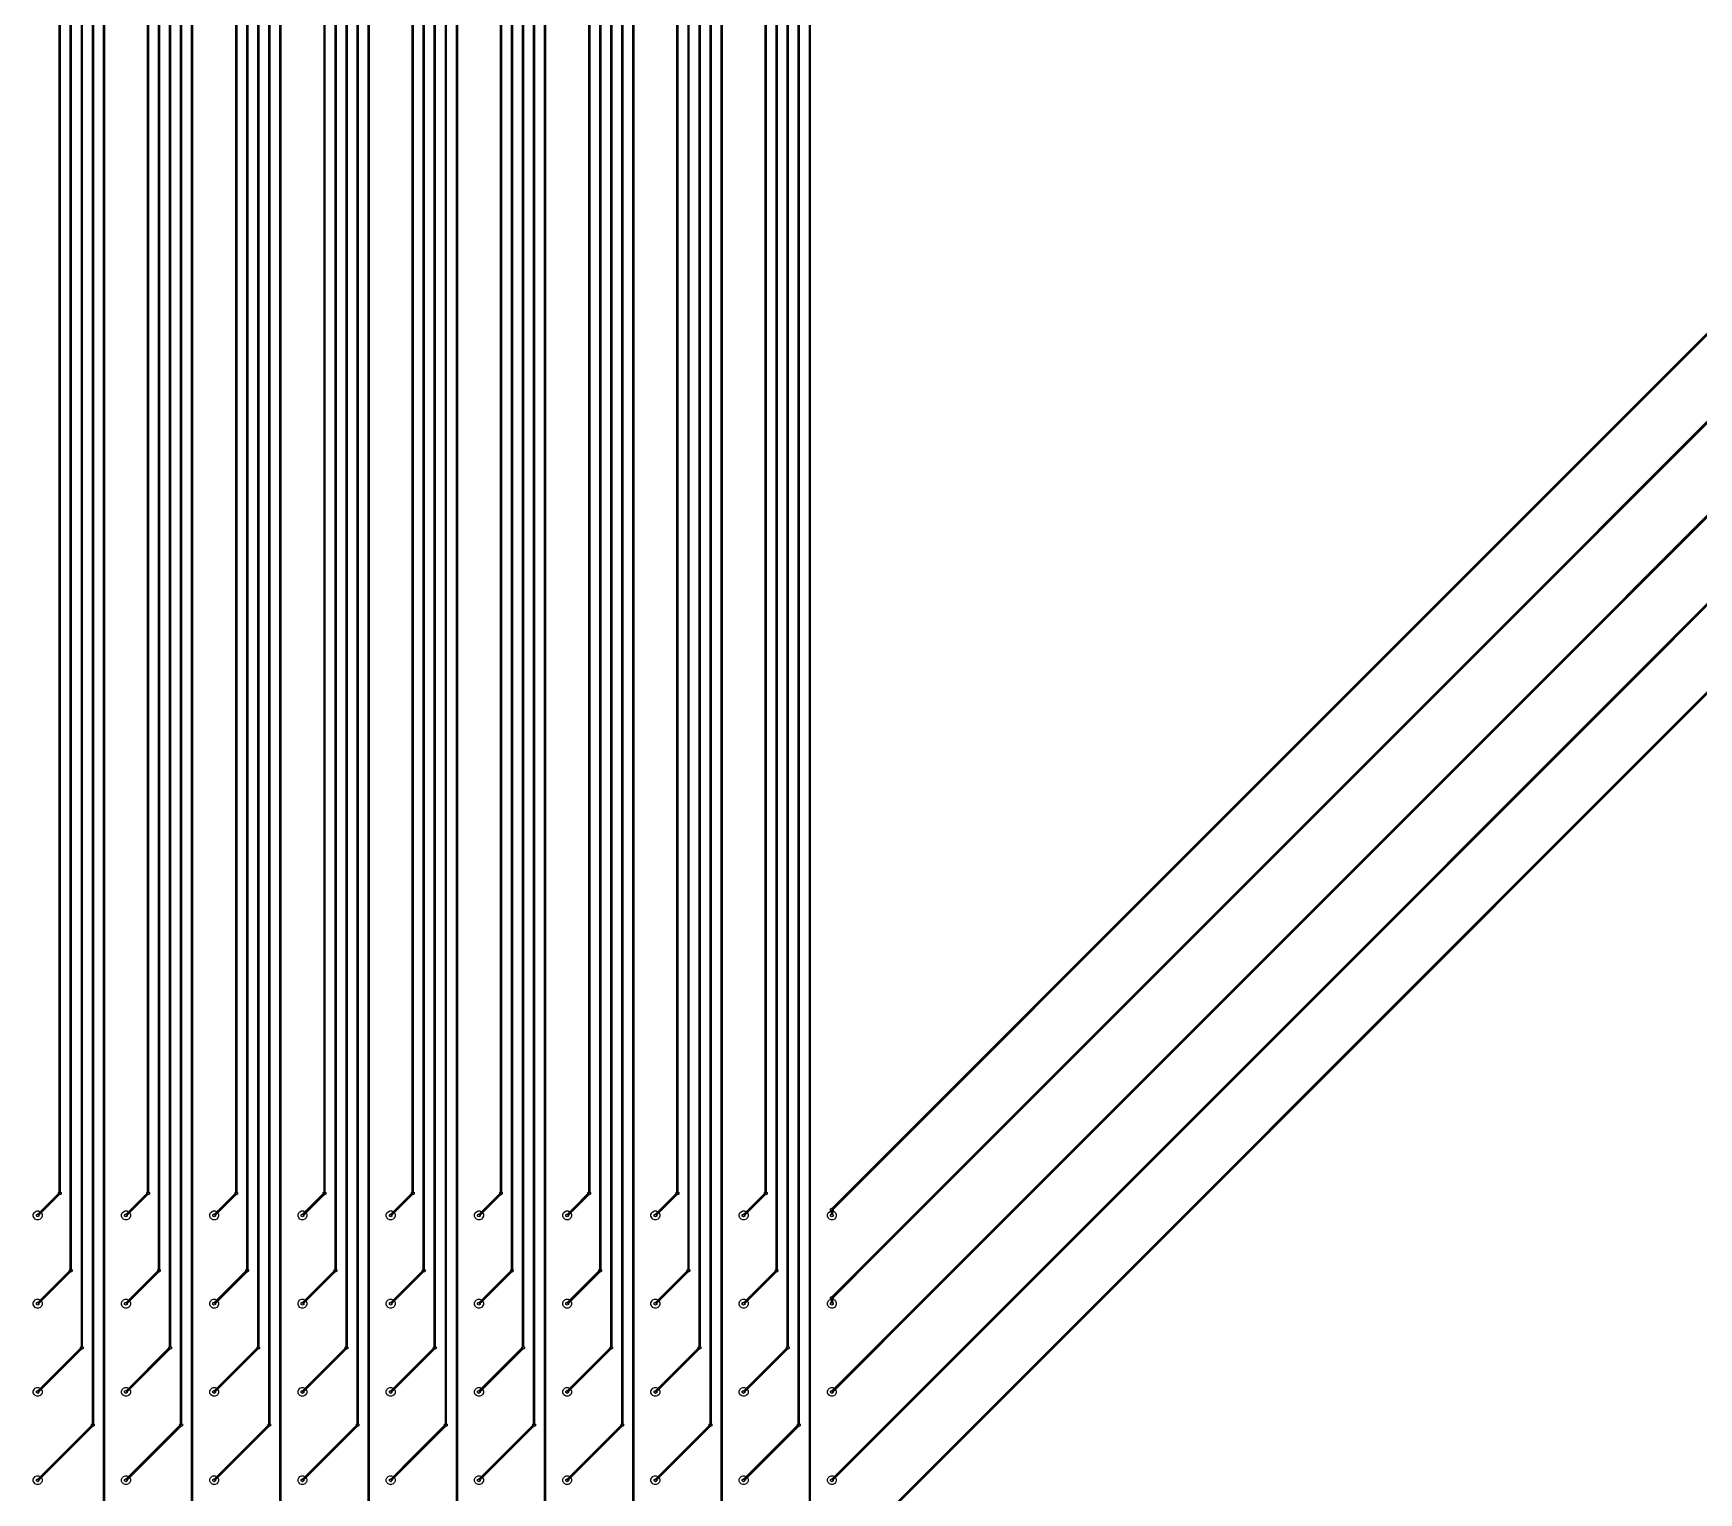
# Model space of a CAD drawing. Extents: x -22715 to 22715, y -22715 to 22715.
# Drawn here: x 45 to 1932, y -2964 to -1311 of the extents above; entities that cross this region are included whole.
import ezdxf

# ---------------------------------------------------------------- set-up
doc = ezdxf.new("R2010")
doc.units = 0
doc.layers.add('L0D0_0', color=2, linetype='CONTINUOUS')

# ---------------------------------------------------------------- blocks, each defined once
blk = doc.blocks.new('LGA400C100P20X20_2000X2000X0_1')
at = {"layer": 'L0D0_0'}
for points in [[(0.49, 9.45), (0.472, 9.458), (0.458, 9.472), (0.45, 9.49), (0.45, 9.51), (0.458, 9.528), (0.472, 9.542), (0.49, 9.55), (0.51, 9.55), (0.528, 9.542), (0.542, 9.528), (0.55, 9.51), (0.55, 9.49), (0.542, 9.472), (0.528, 9.458), (0.51, 9.45)], [(1.49, 9.45), (1.472, 9.458), (1.458, 9.472), (1.45, 9.49), (1.45, 9.51), (1.458, 9.528), (1.472, 9.542), (1.49, 9.55), (1.51, 9.55), (1.528, 9.542), (1.542, 9.528), (1.55, 9.51), (1.55, 9.49), (1.542, 9.472), (1.528, 9.458), (1.51, 9.45)], [(2.49, 9.45), (2.472, 9.458), (2.458, 9.472), (2.45, 9.49), (2.45, 9.51), (2.458, 9.528), (2.472, 9.542), (2.49, 9.55), (2.51, 9.55), (2.528, 9.542), (2.542, 9.528), (2.55, 9.51), (2.55, 9.49), (2.542, 9.472), (2.528, 9.458), (2.51, 9.45)], [(3.49, 9.45), (3.472, 9.458), (3.458, 9.472), (3.45, 9.49), (3.45, 9.51), (3.458, 9.528), (3.472, 9.542), (3.49, 9.55), (3.51, 9.55), (3.528, 9.542), (3.542, 9.528), (3.55, 9.51), (3.55, 9.49), (3.542, 9.472), (3.528, 9.458), (3.51, 9.45)], [(4.49, 9.45), (4.472, 9.458), (4.458, 9.472), (4.45, 9.49), (4.45, 9.51), (4.458, 9.528), (4.472, 9.542), (4.49, 9.55), (4.51, 9.55), (4.528, 9.542), (4.542, 9.528), (4.55, 9.51), (4.55, 9.49), (4.542, 9.472), (4.528, 9.458), (4.51, 9.45)], [(5.49, 9.45), (5.472, 9.458), (5.458, 9.472), (5.45, 9.49), (5.45, 9.51), (5.458, 9.528), (5.472, 9.542), (5.49, 9.55), (5.51, 9.55), (5.528, 9.542), (5.542, 9.528), (5.55, 9.51), (5.55, 9.49), (5.542, 9.472), (5.528, 9.458), (5.51, 9.45)], [(6.49, 9.45), (6.472, 9.458), (6.458, 9.472), (6.45, 9.49), (6.45, 9.51), (6.458, 9.528), (6.472, 9.542), (6.49, 9.55), (6.51, 9.55), (6.528, 9.542), (6.542, 9.528), (6.55, 9.51), (6.55, 9.49), (6.542, 9.472), (6.528, 9.458), (6.51, 9.45)], [(7.49, 9.45), (7.472, 9.458), (7.458, 9.472), (7.45, 9.49), (7.45, 9.51), (7.458, 9.528), (7.472, 9.542), (7.49, 9.55), (7.51, 9.55), (7.528, 9.542), (7.542, 9.528), (7.55, 9.51), (7.55, 9.49), (7.542, 9.472), (7.528, 9.458), (7.51, 9.45)], [(8.49, 9.45), (8.472, 9.458), (8.458, 9.472), (8.45, 9.49), (8.45, 9.51), (8.458, 9.528), (8.472, 9.542), (8.49, 9.55), (8.51, 9.55), (8.528, 9.542), (8.542, 9.528), (8.55, 9.51), (8.55, 9.49), (8.542, 9.472), (8.528, 9.458), (8.51, 9.45)], [(9.49, 9.45), (9.472, 9.458), (9.458, 9.472), (9.45, 9.49), (9.45, 9.51), (9.458, 9.528), (9.472, 9.542), (9.49, 9.55), (9.51, 9.55), (9.528, 9.542), (9.542, 9.528), (9.55, 9.51), (9.55, 9.49), (9.542, 9.472), (9.528, 9.458), (9.51, 9.45)], [(0.49, 8.45), (0.472, 8.458), (0.458, 8.472), (0.45, 8.49), (0.45, 8.51), (0.458, 8.528), (0.472, 8.542), (0.49, 8.55), (0.51, 8.55), (0.528, 8.542), (0.542, 8.528), (0.55, 8.51), (0.55, 8.49), (0.542, 8.472), (0.528, 8.458), (0.51, 8.45)], [(1.49, 8.45), (1.472, 8.458), (1.458, 8.472), (1.45, 8.49), (1.45, 8.51), (1.458, 8.528), (1.472, 8.542), (1.49, 8.55), (1.51, 8.55), (1.528, 8.542), (1.542, 8.528), (1.55, 8.51), (1.55, 8.49), (1.542, 8.472), (1.528, 8.458), (1.51, 8.45)], [(2.49, 8.45), (2.472, 8.458), (2.458, 8.472), (2.45, 8.49), (2.45, 8.51), (2.458, 8.528), (2.472, 8.542), (2.49, 8.55), (2.51, 8.55), (2.528, 8.542), (2.542, 8.528), (2.55, 8.51), (2.55, 8.49), (2.542, 8.472), (2.528, 8.458), (2.51, 8.45)], [(3.49, 8.45), (3.472, 8.458), (3.458, 8.472), (3.45, 8.49), (3.45, 8.51), (3.458, 8.528), (3.472, 8.542), (3.49, 8.55), (3.51, 8.55), (3.528, 8.542), (3.542, 8.528), (3.55, 8.51), (3.55, 8.49), (3.542, 8.472), (3.528, 8.458), (3.51, 8.45)], [(4.49, 8.45), (4.472, 8.458), (4.458, 8.472), (4.45, 8.49), (4.45, 8.51), (4.458, 8.528), (4.472, 8.542), (4.49, 8.55), (4.51, 8.55), (4.528, 8.542), (4.542, 8.528), (4.55, 8.51), (4.55, 8.49), (4.542, 8.472), (4.528, 8.458), (4.51, 8.45)], [(5.49, 8.45), (5.472, 8.458), (5.458, 8.472), (5.45, 8.49), (5.45, 8.51), (5.458, 8.528), (5.472, 8.542), (5.49, 8.55), (5.51, 8.55), (5.528, 8.542), (5.542, 8.528), (5.55, 8.51), (5.55, 8.49), (5.542, 8.472), (5.528, 8.458), (5.51, 8.45)], [(6.49, 8.45), (6.472, 8.458), (6.458, 8.472), (6.45, 8.49), (6.45, 8.51), (6.458, 8.528), (6.472, 8.542), (6.49, 8.55), (6.51, 8.55), (6.528, 8.542), (6.542, 8.528), (6.55, 8.51), (6.55, 8.49), (6.542, 8.472), (6.528, 8.458), (6.51, 8.45)], [(7.49, 8.45), (7.472, 8.458), (7.458, 8.472), (7.45, 8.49), (7.45, 8.51), (7.458, 8.528), (7.472, 8.542), (7.49, 8.55), (7.51, 8.55), (7.528, 8.542), (7.542, 8.528), (7.55, 8.51), (7.55, 8.49), (7.542, 8.472), (7.528, 8.458), (7.51, 8.45)], [(8.49, 8.45), (8.472, 8.458), (8.458, 8.472), (8.45, 8.49), (8.45, 8.51), (8.458, 8.528), (8.472, 8.542), (8.49, 8.55), (8.51, 8.55), (8.528, 8.542), (8.542, 8.528), (8.55, 8.51), (8.55, 8.49), (8.542, 8.472), (8.528, 8.458), (8.51, 8.45)], [(9.49, 8.45), (9.472, 8.458), (9.458, 8.472), (9.45, 8.49), (9.45, 8.51), (9.458, 8.528), (9.472, 8.542), (9.49, 8.55), (9.51, 8.55), (9.528, 8.542), (9.542, 8.528), (9.55, 8.51), (9.55, 8.49), (9.542, 8.472), (9.528, 8.458), (9.51, 8.45)], [(0.49, 7.45), (0.472, 7.458), (0.458, 7.472), (0.45, 7.49), (0.45, 7.51), (0.458, 7.528), (0.472, 7.542), (0.49, 7.55), (0.51, 7.55), (0.528, 7.542), (0.542, 7.528), (0.55, 7.51), (0.55, 7.49), (0.542, 7.472), (0.528, 7.458), (0.51, 7.45)], [(1.49, 7.45), (1.472, 7.458), (1.458, 7.472), (1.45, 7.49), (1.45, 7.51), (1.458, 7.528), (1.472, 7.542), (1.49, 7.55), (1.51, 7.55), (1.528, 7.542), (1.542, 7.528), (1.55, 7.51), (1.55, 7.49), (1.542, 7.472), (1.528, 7.458), (1.51, 7.45)], [(2.49, 7.45), (2.472, 7.458), (2.458, 7.472), (2.45, 7.49), (2.45, 7.51), (2.458, 7.528), (2.472, 7.542), (2.49, 7.55), (2.51, 7.55), (2.528, 7.542), (2.542, 7.528), (2.55, 7.51), (2.55, 7.49), (2.542, 7.472), (2.528, 7.458), (2.51, 7.45)], [(3.49, 7.45), (3.472, 7.458), (3.458, 7.472), (3.45, 7.49), (3.45, 7.51), (3.458, 7.528), (3.472, 7.542), (3.49, 7.55), (3.51, 7.55), (3.528, 7.542), (3.542, 7.528), (3.55, 7.51), (3.55, 7.49), (3.542, 7.472), (3.528, 7.458), (3.51, 7.45)], [(4.49, 7.45), (4.472, 7.458), (4.458, 7.472), (4.45, 7.49), (4.45, 7.51), (4.458, 7.528), (4.472, 7.542), (4.49, 7.55), (4.51, 7.55), (4.528, 7.542), (4.542, 7.528), (4.55, 7.51), (4.55, 7.49), (4.542, 7.472), (4.528, 7.458), (4.51, 7.45)], [(5.49, 7.45), (5.472, 7.458), (5.458, 7.472), (5.45, 7.49), (5.45, 7.51), (5.458, 7.528), (5.472, 7.542), (5.49, 7.55), (5.51, 7.55), (5.528, 7.542), (5.542, 7.528), (5.55, 7.51), (5.55, 7.49), (5.542, 7.472), (5.528, 7.458), (5.51, 7.45)], [(6.49, 7.45), (6.472, 7.458), (6.458, 7.472), (6.45, 7.49), (6.45, 7.51), (6.458, 7.528), (6.472, 7.542), (6.49, 7.55), (6.51, 7.55), (6.528, 7.542), (6.542, 7.528), (6.55, 7.51), (6.55, 7.49), (6.542, 7.472), (6.528, 7.458), (6.51, 7.45)], [(7.49, 7.45), (7.472, 7.458), (7.458, 7.472), (7.45, 7.49), (7.45, 7.51), (7.458, 7.528), (7.472, 7.542), (7.49, 7.55), (7.51, 7.55), (7.528, 7.542), (7.542, 7.528), (7.55, 7.51), (7.55, 7.49), (7.542, 7.472), (7.528, 7.458), (7.51, 7.45)], [(8.49, 7.45), (8.472, 7.458), (8.458, 7.472), (8.45, 7.49), (8.45, 7.51), (8.458, 7.528), (8.472, 7.542), (8.49, 7.55), (8.51, 7.55), (8.528, 7.542), (8.542, 7.528), (8.55, 7.51), (8.55, 7.49), (8.542, 7.472), (8.528, 7.458), (8.51, 7.45)], [(9.49, 7.45), (9.472, 7.458), (9.458, 7.472), (9.45, 7.49), (9.45, 7.51), (9.458, 7.528), (9.472, 7.542), (9.49, 7.55), (9.51, 7.55), (9.528, 7.542), (9.542, 7.528), (9.55, 7.51), (9.55, 7.49), (9.542, 7.472), (9.528, 7.458), (9.51, 7.45)], [(0.49, 6.45), (0.472, 6.458), (0.458, 6.472), (0.45, 6.49), (0.45, 6.51), (0.458, 6.528), (0.472, 6.542), (0.49, 6.55), (0.51, 6.55), (0.528, 6.542), (0.542, 6.528), (0.55, 6.51), (0.55, 6.49), (0.542, 6.472), (0.528, 6.458), (0.51, 6.45)], [(1.49, 6.45), (1.472, 6.458), (1.458, 6.472), (1.45, 6.49), (1.45, 6.51), (1.458, 6.528), (1.472, 6.542), (1.49, 6.55), (1.51, 6.55), (1.528, 6.542), (1.542, 6.528), (1.55, 6.51), (1.55, 6.49), (1.542, 6.472), (1.528, 6.458), (1.51, 6.45)], [(2.49, 6.45), (2.472, 6.458), (2.458, 6.472), (2.45, 6.49), (2.45, 6.51), (2.458, 6.528), (2.472, 6.542), (2.49, 6.55), (2.51, 6.55), (2.528, 6.542), (2.542, 6.528), (2.55, 6.51), (2.55, 6.49), (2.542, 6.472), (2.528, 6.458), (2.51, 6.45)], [(3.49, 6.45), (3.472, 6.458), (3.458, 6.472), (3.45, 6.49), (3.45, 6.51), (3.458, 6.528), (3.472, 6.542), (3.49, 6.55), (3.51, 6.55), (3.528, 6.542), (3.542, 6.528), (3.55, 6.51), (3.55, 6.49), (3.542, 6.472), (3.528, 6.458), (3.51, 6.45)], [(4.49, 6.45), (4.472, 6.458), (4.458, 6.472), (4.45, 6.49), (4.45, 6.51), (4.458, 6.528), (4.472, 6.542), (4.49, 6.55), (4.51, 6.55), (4.528, 6.542), (4.542, 6.528), (4.55, 6.51), (4.55, 6.49), (4.542, 6.472), (4.528, 6.458), (4.51, 6.45)], [(5.49, 6.45), (5.472, 6.458), (5.458, 6.472), (5.45, 6.49), (5.45, 6.51), (5.458, 6.528), (5.472, 6.542), (5.49, 6.55), (5.51, 6.55), (5.528, 6.542), (5.542, 6.528), (5.55, 6.51), (5.55, 6.49), (5.542, 6.472), (5.528, 6.458), (5.51, 6.45)], [(6.49, 6.45), (6.472, 6.458), (6.458, 6.472), (6.45, 6.49), (6.45, 6.51), (6.458, 6.528), (6.472, 6.542), (6.49, 6.55), (6.51, 6.55), (6.528, 6.542), (6.542, 6.528), (6.55, 6.51), (6.55, 6.49), (6.542, 6.472), (6.528, 6.458), (6.51, 6.45)], [(7.49, 6.45), (7.472, 6.458), (7.458, 6.472), (7.45, 6.49), (7.45, 6.51), (7.458, 6.528), (7.472, 6.542), (7.49, 6.55), (7.51, 6.55), (7.528, 6.542), (7.542, 6.528), (7.55, 6.51), (7.55, 6.49), (7.542, 6.472), (7.528, 6.458), (7.51, 6.45)], [(8.49, 6.45), (8.472, 6.458), (8.458, 6.472), (8.45, 6.49), (8.45, 6.51), (8.458, 6.528), (8.472, 6.542), (8.49, 6.55), (8.51, 6.55), (8.528, 6.542), (8.542, 6.528), (8.55, 6.51), (8.55, 6.49), (8.542, 6.472), (8.528, 6.458), (8.51, 6.45)], [(9.49, 6.45), (9.472, 6.458), (9.458, 6.472), (9.45, 6.49), (9.45, 6.51), (9.458, 6.528), (9.472, 6.542), (9.49, 6.55), (9.51, 6.55), (9.528, 6.542), (9.542, 6.528), (9.55, 6.51), (9.55, 6.49), (9.542, 6.472), (9.528, 6.458), (9.51, 6.45)]]:
    blk.add_lwpolyline(points, close=True, dxfattribs=at)

msp = doc.modelspace()

# ---------------------------------------------------------------- linework, layer by layer
at = {"layer": 'L0D0_0', "const_width": 3}
for points in [[(950, -2643.5), (9385, 5791.5)], [(950, -2743.5), (9485, 5791.5)], [(950, -3050), (9785, 5785)], [(950, -2950), (9685, 5785)], [(950, -2850), (9585, 5785)], [(75, -2625), (75, 5477.5)], [(87.5, -2712.5), (87.5, 5477.5)], [(100, -2800), (100, 5477.5)], [(112.5, -2887.5), (112.5, 5477.5)], [(125, -2975), (125, 5477.5)], [(175, -2625), (175, 5477.5)], [(187.5, -2712.5), (187.5, 5477.5)], [(200, -2800), (200, 5477.5)], [(212.5, -2887.5), (212.5, 5477.5)], [(225, -2975), (225, 5477.5)], [(275, -2625), (275, 5477.5)], [(287.5, -2712.5), (287.5, 5477.5)], [(300, -2800), (300, 5477.5)], [(312.5, -2887.5), (312.5, 5477.5)], [(325, -2975), (325, 5477.5)], [(375, -2625), (375, 5477.5)], [(387.5, -2712.5), (387.5, 5477.5)], [(400, -2800), (400, 5477.5)], [(412.5, -2887.5), (412.5, 5477.5)], [(425, -2975), (425, 5477.5)], [(475, -2625), (475, 5477.5)], [(487.5, -2712.5), (487.5, 5477.5)], [(500, -2800), (500, 5477.5)], [(512.5, -2887.5), (512.5, 5477.5)], [(525, -2975), (525, 5477.5)], [(575, -2625), (575, 5477.5)], [(587.5, -2712.5), (587.5, 5477.5)], [(600, -2800), (600, 5477.5)], [(612.5, -2887.5), (612.5, 5477.5)], [(625, -2975), (625, 5477.5)], [(675, -2625), (675, 5477.5)], [(687.5, -2712.5), (687.5, 5477.5)], [(700, -2800), (700, 5477.5)], [(712.5, -2887.5), (712.5, 5477.5)], [(725, -2975), (725, 5477.5)], [(775, -2625), (775, 5477.5)], [(787.5, -2712.5), (787.5, 5477.5)], [(800, -2800), (800, 5477.5)], [(812.5, -2887.5), (812.5, 5477.5)], [(825, -2975), (825, 5477.5)], [(875, -2625), (875, 5477.5)], [(887.5, -2712.5), (887.5, 5477.5)], [(900, -2800), (900, 5477.5)], [(912.5, -2887.5), (912.5, 5477.5)], [(925, -2975), (925, 5477.5)], [(50, -2650), (75, -2625)], [(150, -2650), (175, -2625)], [(250, -2650), (275, -2625)], [(350, -2650), (375, -2625)], [(450, -2650), (475, -2625)], [(550, -2650), (575, -2625)], [(650, -2650), (675, -2625)], [(750, -2650), (775, -2625)], [(850, -2650), (875, -2625)], [(950, -2650), (950, -2643.5)], [(750, -2650), (750, -2650)], [(850, -2650), (850, -2650)], [(50, -2750), (87.5, -2712.5)], [(150, -2750), (187.5, -2712.5)], [(250, -2750), (287.5, -2712.5)], [(350, -2750), (387.5, -2712.5)], [(450, -2750), (487.5, -2712.5)], [(550, -2750), (587.5, -2712.5)], [(650, -2750), (687.5, -2712.5)], [(750, -2750), (787.5, -2712.5)], [(850, -2750), (887.5, -2712.5)], [(750, -2750), (750, -2750)], [(850, -2750), (850, -2750)], [(950, -2750), (950, -2743.5)], [(50, -2850), (100, -2800)], [(150, -2850), (200, -2800)], [(250, -2850), (300, -2800)], [(350, -2850), (400, -2800)], [(450, -2850), (500, -2800)], [(550, -2850), (600, -2800)], [(650, -2850), (700, -2800)], [(750, -2850), (800, -2800)], [(850, -2850), (900, -2800)], [(750, -2850), (750, -2850)], [(850, -2850), (850, -2850)], [(50, -2950), (112.5, -2887.5)], [(150, -2950), (212.5, -2887.5)], [(250, -2950), (312.5, -2887.5)], [(350, -2950), (412.5, -2887.5)], [(450, -2950), (512.5, -2887.5)], [(550, -2950), (612.5, -2887.5)], [(650, -2950), (712.5, -2887.5)], [(750, -2950), (812.5, -2887.5)], [(850, -2950), (912.5, -2887.5)], [(750, -2950), (750, -2950)], [(850, -2950), (850, -2950)]]:
    msp.add_lwpolyline(points, dxfattribs=at)
at = {"layer": 'L0D0_0'}
for points in [[(75, -2626.7), (73.5, -2625.8), (73.5, -2624.2), (75, -2623.3), (76.4, -2624.2), (76.4, -2625.8)], [(75, -2626.7), (73.5, -2625.8), (73.5, -2624.2), (75, -2623.3), (76.4, -2624.2), (76.4, -2625.8)], [(175, -2626.7), (173.6, -2625.8), (173.6, -2624.2), (175, -2623.3), (176.5, -2624.2), (176.5, -2625.8)], [(175, -2626.7), (173.6, -2625.8), (173.6, -2624.2), (175, -2623.3), (176.5, -2624.2), (176.5, -2625.8)], [(275, -2626.7), (273.6, -2625.8), (273.6, -2624.2), (275, -2623.3), (276.5, -2624.2), (276.5, -2625.8)], [(275, -2626.7), (273.6, -2625.8), (273.6, -2624.2), (275, -2623.3), (276.5, -2624.2), (276.5, -2625.8)], [(375, -2626.7), (373.6, -2625.8), (373.6, -2624.2), (375, -2623.3), (376.5, -2624.2), (376.5, -2625.8)], [(375, -2626.7), (373.6, -2625.8), (373.6, -2624.2), (375, -2623.3), (376.5, -2624.2), (376.5, -2625.8)], [(475, -2626.7), (473.6, -2625.8), (473.6, -2624.2), (475, -2623.3), (476.5, -2624.2), (476.5, -2625.8)], [(475, -2626.7), (473.6, -2625.8), (473.6, -2624.2), (475, -2623.3), (476.5, -2624.2), (476.5, -2625.8)], [(575, -2626.7), (573.6, -2625.8), (573.6, -2624.2), (575, -2623.3), (576.5, -2624.2), (576.5, -2625.8)], [(575, -2626.7), (573.6, -2625.8), (573.6, -2624.2), (575, -2623.3), (576.5, -2624.2), (576.5, -2625.8)], [(675, -2626.7), (673.6, -2625.8), (673.6, -2624.2), (675, -2623.3), (676.5, -2624.2), (676.5, -2625.8)], [(675, -2626.7), (673.6, -2625.8), (673.6, -2624.2), (675, -2623.3), (676.5, -2624.2), (676.5, -2625.8)], [(775, -2626.7), (773.6, -2625.8), (773.6, -2624.2), (775, -2623.3), (776.5, -2624.2), (776.5, -2625.8)], [(775, -2626.7), (773.6, -2625.8), (773.6, -2624.2), (775, -2623.3), (776.5, -2624.2), (776.5, -2625.8)], [(875, -2626.7), (873.6, -2625.8), (873.6, -2624.2), (875, -2623.3), (876.5, -2624.2), (876.5, -2625.8)], [(875, -2626.7), (873.6, -2625.8), (873.6, -2624.2), (875, -2623.3), (876.5, -2624.2), (876.5, -2625.8)], [(950, -2645.2), (948.5, -2644.3), (948.5, -2642.7), (950, -2641.8), (951.4, -2642.7), (951.4, -2644.3)], [(950, -2645.2), (948.5, -2644.3), (948.5, -2642.7), (950, -2641.8), (951.4, -2642.7), (951.4, -2644.3)], [(50, -2651.7), (48.5, -2650.8), (48.5, -2649.2), (50, -2648.3), (51.4, -2649.2), (51.4, -2650.8)], [(150, -2651.7), (148.5, -2650.8), (148.5, -2649.2), (150, -2648.3), (151.4, -2649.2), (151.4, -2650.8)], [(250, -2651.7), (248.5, -2650.8), (248.5, -2649.2), (250, -2648.3), (251.4, -2649.2), (251.4, -2650.8)], [(350, -2651.7), (348.5, -2650.8), (348.5, -2649.2), (350, -2648.3), (351.4, -2649.2), (351.4, -2650.8)], [(450, -2651.7), (448.5, -2650.8), (448.5, -2649.2), (450, -2648.3), (451.4, -2649.2), (451.4, -2650.8)], [(550, -2651.7), (548.5, -2650.8), (548.5, -2649.2), (550, -2648.3), (551.4, -2649.2), (551.4, -2650.8)], [(650, -2651.7), (648.5, -2650.8), (648.5, -2649.2), (650, -2648.3), (651.4, -2649.2), (651.4, -2650.8)], [(750, -2651.7), (748.5, -2650.8), (748.5, -2649.2), (750, -2648.3), (751.4, -2649.2), (751.4, -2650.8)], [(750, -2651.7), (748.6, -2650.8), (748.6, -2649.2), (750, -2648.3), (751.5, -2649.2), (751.5, -2650.8)], [(750, -2651.7), (748.6, -2650.8), (748.6, -2649.2), (750, -2648.3), (751.5, -2649.2), (751.5, -2650.8)], [(850, -2651.7), (848.5, -2650.8), (848.5, -2649.2), (850, -2648.3), (851.4, -2649.2), (851.4, -2650.8)], [(850, -2651.7), (848.6, -2650.8), (848.6, -2649.2), (850, -2648.3), (851.5, -2649.2), (851.5, -2650.8)], [(850, -2651.7), (848.6, -2650.8), (848.6, -2649.2), (850, -2648.3), (851.5, -2649.2), (851.5, -2650.8)], [(950, -2651.7), (948.5, -2650.8), (948.5, -2649.2), (950, -2648.3), (951.4, -2649.2), (951.4, -2650.8)], [(87.5, -2714.2), (86, -2713.3), (86, -2711.7), (87.5, -2710.8), (88.9, -2711.7), (88.9, -2713.3)], [(87.5, -2714.2), (86, -2713.3), (86, -2711.7), (87.5, -2710.8), (88.9, -2711.7), (88.9, -2713.3)], [(187.5, -2714.2), (186, -2713.3), (186, -2711.7), (187.5, -2710.8), (188.9, -2711.7), (188.9, -2713.3)], [(187.5, -2714.2), (186, -2713.3), (186, -2711.7), (187.5, -2710.8), (188.9, -2711.7), (188.9, -2713.3)], [(287.5, -2714.2), (286, -2713.3), (286, -2711.7), (287.5, -2710.8), (288.9, -2711.7), (288.9, -2713.3)], [(287.5, -2714.2), (286, -2713.3), (286, -2711.7), (287.5, -2710.8), (288.9, -2711.7), (288.9, -2713.3)], [(387.5, -2714.2), (386, -2713.3), (386, -2711.7), (387.5, -2710.8), (388.9, -2711.7), (388.9, -2713.3)], [(387.5, -2714.2), (386, -2713.3), (386, -2711.7), (387.5, -2710.8), (388.9, -2711.7), (388.9, -2713.3)], [(487.5, -2714.2), (486, -2713.3), (486, -2711.7), (487.5, -2710.8), (488.9, -2711.7), (488.9, -2713.3)], [(487.5, -2714.2), (486, -2713.3), (486, -2711.7), (487.5, -2710.8), (488.9, -2711.7), (488.9, -2713.3)], [(587.5, -2714.2), (586, -2713.3), (586, -2711.7), (587.5, -2710.8), (588.9, -2711.7), (588.9, -2713.3)], [(587.5, -2714.2), (586, -2713.3), (586, -2711.7), (587.5, -2710.8), (588.9, -2711.7), (588.9, -2713.3)], [(687.5, -2714.2), (686, -2713.3), (686, -2711.7), (687.5, -2710.8), (688.9, -2711.7), (688.9, -2713.3)], [(687.5, -2714.2), (686, -2713.3), (686, -2711.7), (687.5, -2710.8), (688.9, -2711.7), (688.9, -2713.3)], [(787.5, -2714.2), (786, -2713.3), (786, -2711.7), (787.5, -2710.8), (788.9, -2711.7), (788.9, -2713.3)], [(787.5, -2714.2), (786, -2713.3), (786, -2711.7), (787.5, -2710.8), (788.9, -2711.7), (788.9, -2713.3)], [(887.5, -2714.2), (886, -2713.3), (886, -2711.7), (887.5, -2710.8), (888.9, -2711.7), (888.9, -2713.3)], [(887.5, -2714.2), (886, -2713.3), (886, -2711.7), (887.5, -2710.8), (888.9, -2711.7), (888.9, -2713.3)], [(50, -2751.7), (48.5, -2750.8), (48.5, -2749.2), (50, -2748.3), (51.4, -2749.2), (51.4, -2750.8)], [(150, -2751.7), (148.5, -2750.8), (148.5, -2749.2), (150, -2748.3), (151.4, -2749.2), (151.4, -2750.8)], [(250, -2751.7), (248.5, -2750.8), (248.5, -2749.2), (250, -2748.3), (251.4, -2749.2), (251.4, -2750.8)], [(350, -2751.7), (348.5, -2750.8), (348.5, -2749.2), (350, -2748.3), (351.4, -2749.2), (351.4, -2750.8)], [(450, -2751.7), (448.5, -2750.8), (448.5, -2749.2), (450, -2748.3), (451.4, -2749.2), (451.4, -2750.8)], [(550, -2751.7), (548.5, -2750.8), (548.5, -2749.2), (550, -2748.3), (551.4, -2749.2), (551.4, -2750.8)], [(650, -2751.7), (648.5, -2750.8), (648.5, -2749.2), (650, -2748.3), (651.4, -2749.2), (651.4, -2750.8)], [(750, -2751.7), (748.5, -2750.8), (748.5, -2749.2), (750, -2748.3), (751.4, -2749.2), (751.4, -2750.8)], [(750, -2751.7), (748.6, -2750.8), (748.6, -2749.2), (750, -2748.3), (751.5, -2749.2), (751.5, -2750.8)], [(750, -2751.7), (748.6, -2750.8), (748.6, -2749.2), (750, -2748.3), (751.5, -2749.2), (751.5, -2750.8)], [(850, -2751.7), (848.5, -2750.8), (848.5, -2749.2), (850, -2748.3), (851.4, -2749.2), (851.4, -2750.8)], [(850, -2751.7), (848.6, -2750.8), (848.6, -2749.2), (850, -2748.3), (851.5, -2749.2), (851.5, -2750.8)], [(850, -2751.7), (848.6, -2750.8), (848.6, -2749.2), (850, -2748.3), (851.5, -2749.2), (851.5, -2750.8)], [(950, -2745.2), (948.5, -2744.3), (948.5, -2742.7), (950, -2741.8), (951.4, -2742.7), (951.4, -2744.3)], [(950, -2745.2), (948.5, -2744.3), (948.5, -2742.7), (950, -2741.8), (951.4, -2742.7), (951.4, -2744.3)], [(950, -2751.7), (948.5, -2750.8), (948.5, -2749.2), (950, -2748.3), (951.4, -2749.2), (951.4, -2750.8)], [(100, -2801.7), (98.6, -2800.8), (98.6, -2799.2), (100, -2798.3), (101.5, -2799.2), (101.5, -2800.8)], [(100, -2801.7), (98.6, -2800.8), (98.6, -2799.2), (100, -2798.3), (101.5, -2799.2), (101.5, -2800.8)], [(200, -2801.7), (198.6, -2800.8), (198.6, -2799.2), (200, -2798.3), (201.5, -2799.2), (201.5, -2800.8)], [(200, -2801.7), (198.6, -2800.8), (198.6, -2799.2), (200, -2798.3), (201.5, -2799.2), (201.5, -2800.8)], [(300, -2801.7), (298.6, -2800.8), (298.6, -2799.2), (300, -2798.3), (301.5, -2799.2), (301.5, -2800.8)], [(300, -2801.7), (298.6, -2800.8), (298.6, -2799.2), (300, -2798.3), (301.5, -2799.2), (301.5, -2800.8)], [(400, -2801.7), (398.6, -2800.8), (398.6, -2799.2), (400, -2798.3), (401.5, -2799.2), (401.5, -2800.8)], [(400, -2801.7), (398.6, -2800.8), (398.6, -2799.2), (400, -2798.3), (401.5, -2799.2), (401.5, -2800.8)], [(500, -2801.7), (498.6, -2800.8), (498.6, -2799.2), (500, -2798.3), (501.5, -2799.2), (501.5, -2800.8)], [(500, -2801.7), (498.6, -2800.8), (498.6, -2799.2), (500, -2798.3), (501.5, -2799.2), (501.5, -2800.8)], [(600, -2801.7), (598.6, -2800.8), (598.6, -2799.2), (600, -2798.3), (601.5, -2799.2), (601.5, -2800.8)], [(600, -2801.7), (598.6, -2800.8), (598.6, -2799.2), (600, -2798.3), (601.5, -2799.2), (601.5, -2800.8)], [(700, -2801.7), (698.6, -2800.8), (698.6, -2799.2), (700, -2798.3), (701.5, -2799.2), (701.5, -2800.8)], [(700, -2801.7), (698.6, -2800.8), (698.6, -2799.2), (700, -2798.3), (701.5, -2799.2), (701.5, -2800.8)], [(800, -2801.7), (798.6, -2800.8), (798.6, -2799.2), (800, -2798.3), (801.5, -2799.2), (801.5, -2800.8)], [(800, -2801.7), (798.6, -2800.8), (798.6, -2799.2), (800, -2798.3), (801.5, -2799.2), (801.5, -2800.8)], [(900, -2801.7), (898.5, -2800.8), (898.5, -2799.2), (900, -2798.3), (901.4, -2799.2), (901.4, -2800.8)], [(900, -2801.7), (898.5, -2800.8), (898.5, -2799.2), (900, -2798.3), (901.4, -2799.2), (901.4, -2800.8)], [(50, -2851.7), (48.5, -2850.8), (48.5, -2849.2), (50, -2848.3), (51.4, -2849.2), (51.4, -2850.8)], [(150, -2851.7), (148.5, -2850.8), (148.5, -2849.2), (150, -2848.3), (151.4, -2849.2), (151.4, -2850.8)], [(250, -2851.7), (248.5, -2850.8), (248.5, -2849.2), (250, -2848.3), (251.4, -2849.2), (251.4, -2850.8)], [(350, -2851.7), (348.5, -2850.8), (348.5, -2849.2), (350, -2848.3), (351.4, -2849.2), (351.4, -2850.8)], [(450, -2851.7), (448.5, -2850.8), (448.5, -2849.2), (450, -2848.3), (451.4, -2849.2), (451.4, -2850.8)], [(550, -2851.7), (548.5, -2850.8), (548.5, -2849.2), (550, -2848.3), (551.4, -2849.2), (551.4, -2850.8)], [(650, -2851.7), (648.5, -2850.8), (648.5, -2849.2), (650, -2848.3), (651.4, -2849.2), (651.4, -2850.8)], [(750, -2851.7), (748.5, -2850.8), (748.5, -2849.2), (750, -2848.3), (751.4, -2849.2), (751.4, -2850.8)], [(750, -2851.7), (748.6, -2850.8), (748.6, -2849.2), (750, -2848.3), (751.5, -2849.2), (751.5, -2850.8)], [(750, -2851.7), (748.6, -2850.8), (748.6, -2849.2), (750, -2848.3), (751.5, -2849.2), (751.5, -2850.8)], [(850, -2851.7), (848.5, -2850.8), (848.5, -2849.2), (850, -2848.3), (851.4, -2849.2), (851.4, -2850.8)], [(850, -2851.7), (848.6, -2850.8), (848.6, -2849.2), (850, -2848.3), (851.5, -2849.2), (851.5, -2850.8)], [(850, -2851.7), (848.6, -2850.8), (848.6, -2849.2), (850, -2848.3), (851.5, -2849.2), (851.5, -2850.8)], [(950, -2851.7), (948.5, -2850.8), (948.5, -2849.2), (950, -2848.3), (951.4, -2849.2), (951.4, -2850.8)], [(112.5, -2889.2), (111, -2888.3), (111, -2886.7), (112.5, -2885.8), (113.9, -2886.7), (113.9, -2888.3)], [(112.5, -2889.2), (111, -2888.3), (111, -2886.7), (112.5, -2885.8), (113.9, -2886.7), (113.9, -2888.3)], [(212.5, -2889.2), (211, -2888.3), (211, -2886.7), (212.5, -2885.8), (213.9, -2886.7), (213.9, -2888.3)], [(212.5, -2889.2), (211, -2888.3), (211, -2886.7), (212.5, -2885.8), (213.9, -2886.7), (213.9, -2888.3)], [(312.5, -2889.2), (311, -2888.3), (311, -2886.7), (312.5, -2885.8), (313.9, -2886.7), (313.9, -2888.3)], [(312.5, -2889.2), (311, -2888.3), (311, -2886.7), (312.5, -2885.8), (313.9, -2886.7), (313.9, -2888.3)], [(412.5, -2889.2), (411.1, -2888.3), (411.1, -2886.7), (412.5, -2885.8), (414, -2886.7), (414, -2888.3)], [(412.5, -2889.2), (411.1, -2888.3), (411.1, -2886.7), (412.5, -2885.8), (414, -2886.7), (414, -2888.3)], [(512.5, -2889.2), (511.1, -2888.3), (511.1, -2886.7), (512.5, -2885.8), (514, -2886.7), (514, -2888.3)], [(512.5, -2889.2), (511.1, -2888.3), (511.1, -2886.7), (512.5, -2885.8), (514, -2886.7), (514, -2888.3)], [(612.5, -2889.2), (611.1, -2888.3), (611.1, -2886.7), (612.5, -2885.8), (614, -2886.7), (614, -2888.3)], [(612.5, -2889.2), (611.1, -2888.3), (611.1, -2886.7), (612.5, -2885.8), (614, -2886.7), (614, -2888.3)], [(712.5, -2889.2), (711.1, -2888.3), (711.1, -2886.7), (712.5, -2885.8), (714, -2886.7), (714, -2888.3)], [(712.5, -2889.2), (711.1, -2888.3), (711.1, -2886.7), (712.5, -2885.8), (714, -2886.7), (714, -2888.3)], [(812.5, -2889.2), (811.1, -2888.3), (811.1, -2886.7), (812.5, -2885.8), (814, -2886.7), (814, -2888.3)], [(812.5, -2889.2), (811.1, -2888.3), (811.1, -2886.7), (812.5, -2885.8), (814, -2886.7), (814, -2888.3)], [(912.5, -2889.2), (911.1, -2888.3), (911.1, -2886.7), (912.5, -2885.8), (914, -2886.7), (914, -2888.3)], [(912.5, -2889.2), (911.1, -2888.3), (911.1, -2886.7), (912.5, -2885.8), (914, -2886.7), (914, -2888.3)], [(50, -2951.7), (48.5, -2950.8), (48.5, -2949.2), (50, -2948.3), (51.4, -2949.2), (51.4, -2950.8)], [(150, -2951.7), (148.5, -2950.8), (148.5, -2949.2), (150, -2948.3), (151.4, -2949.2), (151.4, -2950.8)], [(250, -2951.7), (248.5, -2950.8), (248.5, -2949.2), (250, -2948.3), (251.4, -2949.2), (251.4, -2950.8)], [(350, -2951.7), (348.5, -2950.8), (348.5, -2949.2), (350, -2948.3), (351.4, -2949.2), (351.4, -2950.8)], [(450, -2951.7), (448.5, -2950.8), (448.5, -2949.2), (450, -2948.3), (451.4, -2949.2), (451.4, -2950.8)], [(550, -2951.7), (548.5, -2950.8), (548.5, -2949.2), (550, -2948.3), (551.4, -2949.2), (551.4, -2950.8)], [(650, -2951.7), (648.5, -2950.8), (648.5, -2949.2), (650, -2948.3), (651.4, -2949.2), (651.4, -2950.8)], [(750, -2951.7), (748.5, -2950.8), (748.5, -2949.2), (750, -2948.3), (751.4, -2949.2), (751.4, -2950.8)], [(750, -2951.7), (748.6, -2950.8), (748.6, -2949.2), (750, -2948.3), (751.5, -2949.2), (751.5, -2950.8)], [(750, -2951.7), (748.6, -2950.8), (748.6, -2949.2), (750, -2948.3), (751.5, -2949.2), (751.5, -2950.8)], [(850, -2951.7), (848.5, -2950.8), (848.5, -2949.2), (850, -2948.3), (851.4, -2949.2), (851.4, -2950.8)], [(850, -2951.7), (848.6, -2950.8), (848.6, -2949.2), (850, -2948.3), (851.5, -2949.2), (851.5, -2950.8)], [(850, -2951.7), (848.6, -2950.8), (848.6, -2949.2), (850, -2948.3), (851.5, -2949.2), (851.5, -2950.8)], [(950, -2951.7), (948.5, -2950.8), (948.5, -2949.2), (950, -2948.3), (951.4, -2949.2), (951.4, -2950.8)]]:
    msp.add_lwpolyline(points, close=True, dxfattribs=at)

# ---------------------------------------------------------------- block references
at = {"xscale": 100, "yscale": 100}
msp.add_blockref('LGA400C100P20X20_2000X2000X0_1', (0, -3600), dxfattribs=at)

doc.saveas('drawing.dxf')
